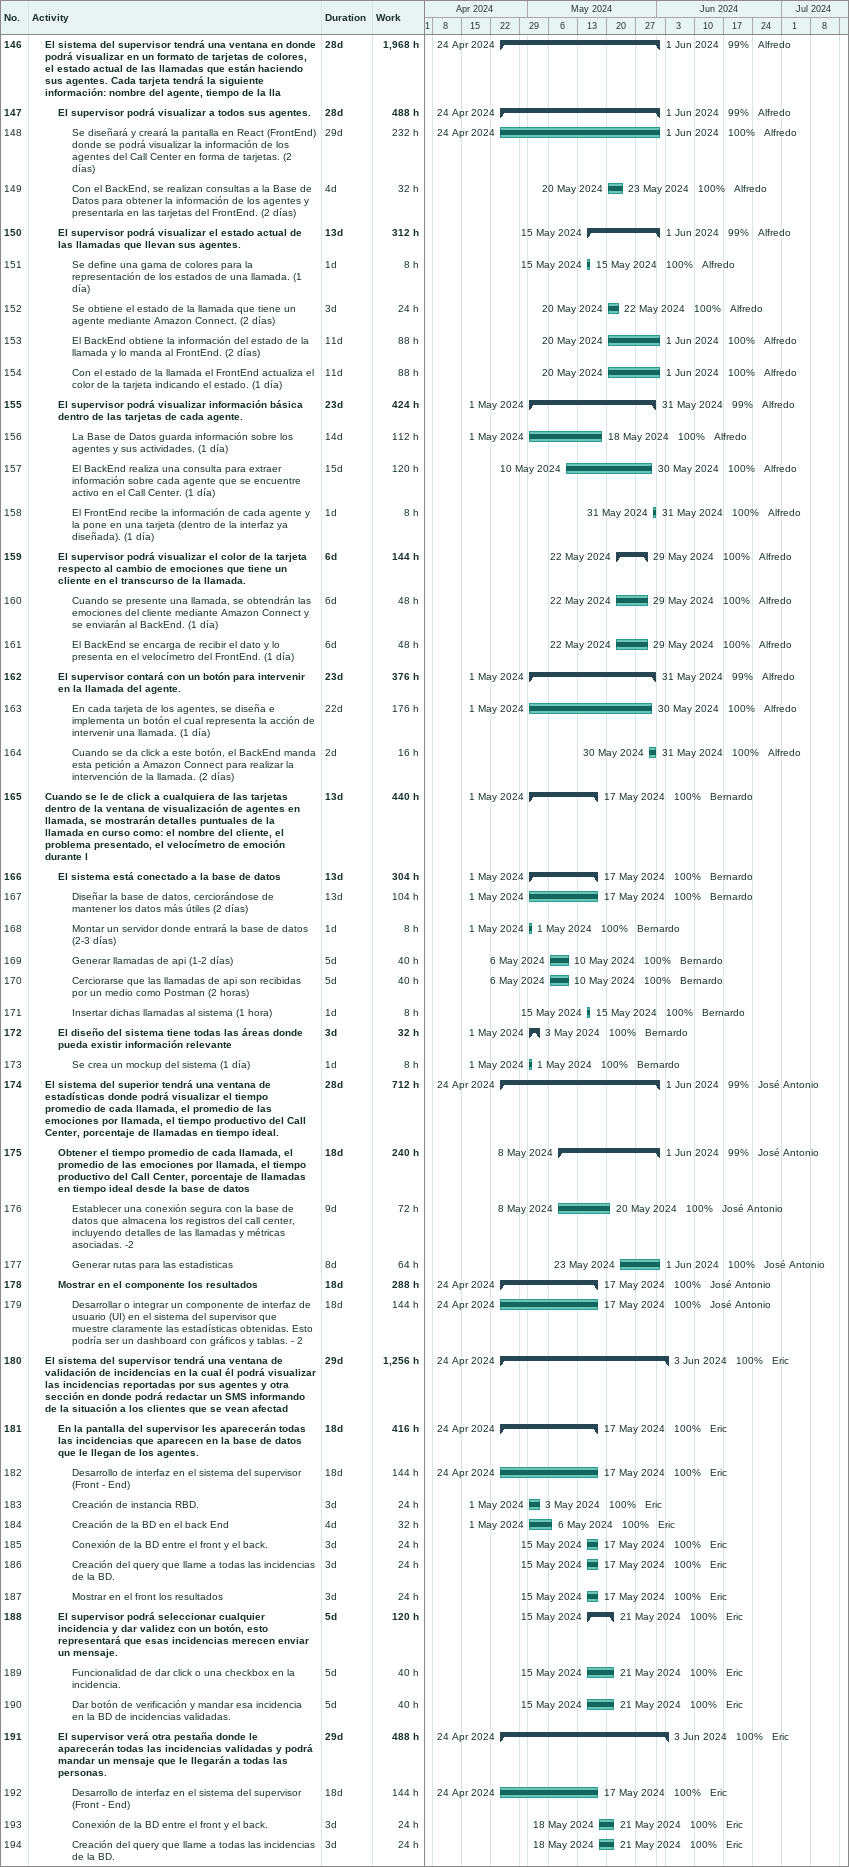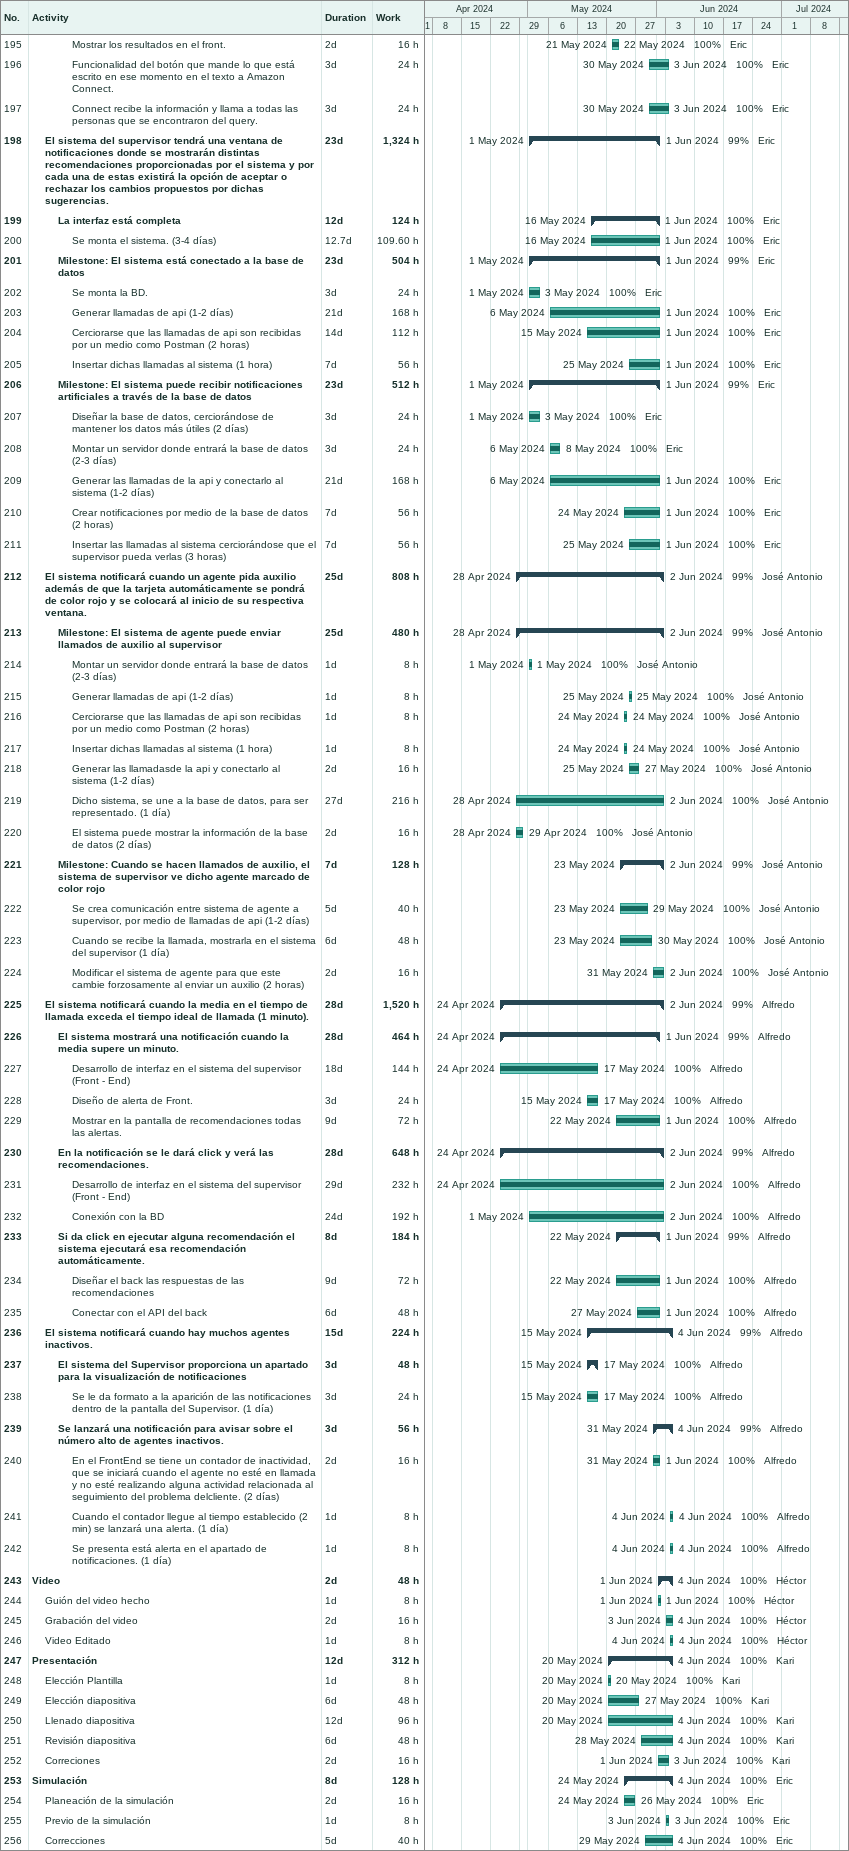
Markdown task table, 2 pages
| ID | Level | Task | Duration | Start | Finish | Resources | % complete | Work (h) |
|---|---|---|---|---|---|---|---|---|
| 146 | 2 | **El sistema del supervisor tendrá una ventana en donde podrá visualizar en un formato de tarjetas de colores, el estado actual de las llamadas que están haciendo sus agentes. Cada tarjeta tendrá la siguiente información: nombre del agente, tiempo de la lla** | 28d | 2024-04-24 | 2024-06-01 | Alfredo | 99 | 1968 |
| 147 | 3 | **El supervisor podrá visualizar a todos sus agentes.** | 28d | 2024-04-24 | 2024-06-01 | Alfredo | 99 | 488 |
| 148 | 4 | Se diseñará y creará la pantalla en React (FrontEnd) donde se podrá visualizar la información de los agentes del Call Center en forma de tarjetas. (2 días) | 29d | 2024-04-24 | 2024-06-01 | Alfredo | 100 | 232 |
| 149 | 4 | Con el BackEnd, se realizan consultas a la Base de Datos para obtener la información de los agentes y presentarla en las tarjetas del FrontEnd. (2 días) | 4d | 2024-05-20 | 2024-05-23 | Alfredo | 100 | 32 |
| 150 | 3 | **El supervisor podrá visualizar el estado actual de las llamadas que llevan sus agentes.** | 13d | 2024-05-15 | 2024-06-01 | Alfredo | 99 | 312 |
| 151 | 4 | Se define una gama de colores para la representación de los estados de una llamada. (1 día) | 1d | 2024-05-15 | 2024-05-15 | Alfredo | 100 | 8 |
| 152 | 4 | Se obtiene el estado de la llamada que tiene un agente mediante Amazon Connect. (2 días) | 3d | 2024-05-20 | 2024-05-22 | Alfredo | 100 | 24 |
| 153 | 4 | El BackEnd obtiene la información del estado de la llamada y lo manda al FrontEnd. (2 días) | 11d | 2024-05-20 | 2024-06-01 | Alfredo | 100 | 88 |
| 154 | 4 | Con el estado de la llamada el FrontEnd actualiza el color de la tarjeta indicando el estado. (1 día) | 11d | 2024-05-20 | 2024-06-01 | Alfredo | 100 | 88 |
| 155 | 3 | **El supervisor podrá visualizar información básica dentro de las tarjetas de cada agente.** | 23d | 2024-05-01 | 2024-05-31 | Alfredo | 99 | 424 |
| 156 | 4 | La Base de Datos guarda información sobre los agentes y sus actividades. (1 día) | 14d | 2024-05-01 | 2024-05-18 | Alfredo | 100 | 112 |
| 157 | 4 | El BackEnd realiza una consulta para extraer información sobre cada agente que se encuentre activo en el Call Center. (1 día) | 15d | 2024-05-10 | 2024-05-30 | Alfredo | 100 | 120 |
| 158 | 4 | El FrontEnd recibe la información de cada agente y la pone en una tarjeta (dentro de la interfaz ya diseñada). (1 día) | 1d | 2024-05-31 | 2024-05-31 | Alfredo | 100 | 8 |
| 159 | 3 | **El supervisor podrá visualizar el color de la tarjeta respecto al cambio de emociones que tiene un cliente en el transcurso de la llamada.** | 6d | 2024-05-22 | 2024-05-29 | Alfredo | 100 | 144 |
| 160 | 4 | Cuando se presente una llamada, se obtendrán las emociones del cliente mediante Amazon Connect y se enviarán al BackEnd. (1 día) | 6d | 2024-05-22 | 2024-05-29 | Alfredo | 100 | 48 |
| 161 | 4 | El BackEnd se encarga de recibir el dato y lo presenta en el velocímetro del FrontEnd. (1 día) | 6d | 2024-05-22 | 2024-05-29 | Alfredo | 100 | 48 |
| 162 | 3 | **El supervisor contará con un botón para intervenir en la llamada del agente.** | 23d | 2024-05-01 | 2024-05-31 | Alfredo | 99 | 376 |
| 163 | 4 | En cada tarjeta de los agentes, se diseña e implementa un botón el cual representa la acción de intervenir una llamada. (1 día) | 22d | 2024-05-01 | 2024-05-30 | Alfredo | 100 | 176 |
| 164 | 4 | Cuando se da click a este botón, el BackEnd manda esta petición a Amazon Connect para realizar la intervención de la llamada. (2 días) | 2d | 2024-05-30 | 2024-05-31 | Alfredo | 100 | 16 |
| 165 | 2 | **Cuando se le de click a cualquiera de las tarjetas dentro de la ventana de visualización de agentes en llamada, se mostrarán detalles puntuales de la llamada en curso como: el nombre del cliente, el problema presentado, el velocímetro de emoción durante l** | 13d | 2024-05-01 | 2024-05-17 | Bernardo | 100 | 440 |
| 166 | 3 | **El sistema está conectado a la base de datos** | 13d | 2024-05-01 | 2024-05-17 | Bernardo | 100 | 304 |
| 167 | 4 | Diseñar la base de datos, cerciorándose de mantener los datos más útiles (2 días) | 13d | 2024-05-01 | 2024-05-17 | Bernardo | 100 | 104 |
| 168 | 4 | Montar un servidor donde entrará la base de datos (2-3 días) | 1d | 2024-05-01 | 2024-05-01 | Bernardo | 100 | 8 |
| 169 | 4 | Generar llamadas de api (1-2 días) | 5d | 2024-05-06 | 2024-05-10 | Bernardo | 100 | 40 |
| 170 | 4 | Cerciorarse que las llamadas de api son recibidas por un medio como Postman (2 horas) | 5d | 2024-05-06 | 2024-05-10 | Bernardo | 100 | 40 |
| 171 | 4 | Insertar dichas llamadas al sistema (1 hora) | 1d | 2024-05-15 | 2024-05-15 | Bernardo | 100 | 8 |
| 172 | 3 | **El diseño del sistema tiene todas las áreas donde pueda existir información relevante** | 3d | 2024-05-01 | 2024-05-03 | Bernardo | 100 | 32 |
| 173 | 4 | Se crea un mockup del sistema (1 día) | 1d | 2024-05-01 | 2024-05-01 | Bernardo | 100 | 8 |
| 174 | 2 | **El sistema del superior tendrá una ventana de estadísticas donde podrá visualizar el tiempo promedio de cada llamada, el promedio de las emociones por llamada, el tiempo productivo del Call Center, porcentaje de llamadas en tiempo ideal.** | 28d | 2024-04-24 | 2024-06-01 | José Antonio | 99 | 712 |
| 175 | 3 | **Obtener el tiempo promedio de cada llamada, el promedio de las emociones por llamada, el tiempo productivo del Call Center, porcentaje de llamadas en tiempo ideal desde la base de datos** | 18d | 2024-05-08 | 2024-06-01 | José Antonio | 99 | 240 |
| 176 | 4 | Establecer una conexión segura con la base de datos que almacena los registros del call center, incluyendo detalles de las llamadas y métricas asociadas. -2 | 9d | 2024-05-08 | 2024-05-20 | José Antonio | 100 | 72 |
| 177 | 4 | Generar rutas para las estadisticas | 8d | 2024-05-23 | 2024-06-01 | José Antonio | 100 | 64 |
| 178 | 3 | **Mostrar en el componente los resultados** | 18d | 2024-04-24 | 2024-05-17 | José Antonio | 100 | 288 |
| 179 | 4 | Desarrollar o integrar un componente de interfaz de usuario (UI) en el sistema del supervisor que muestre claramente las estadísticas obtenidas. Esto podría ser un dashboard con gráficos y tablas. - 2 | 18d | 2024-04-24 | 2024-05-17 | José Antonio | 100 | 144 |
| 180 | 2 | **El sistema del supervisor tendrá una ventana de validación de incidencias en la cual él podrá visualizar las incidencias reportadas por sus agentes y otra sección en donde podrá redactar un SMS informando de la situación a los clientes que se vean afectad** | 29d | 2024-04-24 | 2024-06-03 | Eric | 100 | 1256 |
| 181 | 3 | **En la pantalla del supervisor les aparecerán todas las incidencias que aparecen en la base de datos que le llegan de los agentes.** | 18d | 2024-04-24 | 2024-05-17 | Eric | 100 | 416 |
| 182 | 4 | Desarrollo de interfaz en el sistema del supervisor (Front - End) | 18d | 2024-04-24 | 2024-05-17 | Eric | 100 | 144 |
| 183 | 4 | Creación de instancia RBD. | 3d | 2024-05-01 | 2024-05-03 | Eric | 100 | 24 |
| 184 | 4 | Creación de la BD en el back End | 4d | 2024-05-01 | 2024-05-06 | Eric | 100 | 32 |
| 185 | 4 | Conexión de la BD entre el front y el back. | 3d | 2024-05-15 | 2024-05-17 | Eric | 100 | 24 |
| 186 | 4 | Creación del query que llame a todas las incidencias de la BD. | 3d | 2024-05-15 | 2024-05-17 | Eric | 100 | 24 |
| 187 | 4 | Mostrar en el front los resultados | 3d | 2024-05-15 | 2024-05-17 | Eric | 100 | 24 |
| 188 | 3 | **El supervisor podrá seleccionar cualquier incidencia y dar validez con un botón, esto representará que esas incidencias merecen enviar un mensaje.** | 5d | 2024-05-15 | 2024-05-21 | Eric | 100 | 120 |
| 189 | 4 | Funcionalidad de dar click o una checkbox en la incidencia. | 5d | 2024-05-15 | 2024-05-21 | Eric | 100 | 40 |
| 190 | 4 | Dar botón de verificación y mandar esa incidencia en la BD de incidencias validadas. | 5d | 2024-05-15 | 2024-05-21 | Eric | 100 | 40 |
| 191 | 3 | **El supervisor verá otra pestaña donde le aparecerán todas las incidencias validadas y podrá mandar un mensaje que le llegarán a todas las personas.** | 29d | 2024-04-24 | 2024-06-03 | Eric | 100 | 488 |
| 192 | 4 | Desarrollo de interfaz en el sistema del supervisor (Front - End) | 18d | 2024-04-24 | 2024-05-17 | Eric | 100 | 144 |
| 193 | 4 | Conexión de la BD entre el front y el back. | 3d | 2024-05-18 | 2024-05-21 | Eric | 100 | 24 |
| 194 | 4 | Creación del query que llame a todas las incidencias de la BD. | 3d | 2024-05-18 | 2024-05-21 | Eric | 100 | 24 |
| 195 | 4 | Mostrar los resultados en el front. | 2d | 2024-05-21 | 2024-05-22 | Eric | 100 | 16 |
| 196 | 4 | Funcionalidad del botón que mande lo que está escrito en ese momento en el texto a Amazon Connect. | 3d | 2024-05-30 | 2024-06-03 | Eric | 100 | 24 |
| 197 | 4 | Connect recibe la información y llama a todas las personas que se encontraron del query. | 3d | 2024-05-30 | 2024-06-03 | Eric | 100 | 24 |
| 198 | 2 | **El sistema del supervisor tendrá una ventana de notificaciones donde se mostrarán distintas recomendaciones proporcionadas por el sistema y por cada una de estas existirá la opción de aceptar o rechazar los cambios propuestos por dichas sugerencias.** | 23d | 2024-05-01 | 2024-06-01 | Eric | 99 | 1324 |
| 199 | 3 | **La interfaz está completa** | 12d | 2024-05-16 | 2024-06-01 | Eric | 100 | 124 |
| 200 | 4 | Se monta el sistema. (3-4 días) | 12.7d | 2024-05-16 | 2024-06-01 | Eric | 100 | 109.60 |
| 201 | 3 | **Milestone: El sistema está conectado a la base de datos** | 23d | 2024-05-01 | 2024-06-01 | Eric | 99 | 504 |
| 202 | 4 | Se monta la BD. | 3d | 2024-05-01 | 2024-05-03 | Eric | 100 | 24 |
| 203 | 4 | Generar llamadas de api (1-2 días) | 21d | 2024-05-06 | 2024-06-01 | Eric | 100 | 168 |
| 204 | 4 | Cerciorarse que las llamadas de api son recibidas por un medio como Postman (2 horas) | 14d | 2024-05-15 | 2024-06-01 | Eric | 100 | 112 |
| 205 | 4 | Insertar dichas llamadas al sistema (1 hora) | 7d | 2024-05-25 | 2024-06-01 | Eric | 100 | 56 |
| 206 | 3 | **Milestone: El sistema puede recibir notificaciones artificiales a través de la base de datos** | 23d | 2024-05-01 | 2024-06-01 | Eric | 99 | 512 |
| 207 | 4 | Diseñar la base de datos, cerciorándose de mantener los datos más útiles (2 días) | 3d | 2024-05-01 | 2024-05-03 | Eric | 100 | 24 |
| 208 | 4 | Montar un servidor donde entrará la base de datos (2-3 días) | 3d | 2024-05-06 | 2024-05-08 | Eric | 100 | 24 |
| 209 | 4 | Generar las llamadas de la api y conectarlo al sistema (1-2 días) | 21d | 2024-05-06 | 2024-06-01 | Eric | 100 | 168 |
| 210 | 4 | Crear notificaciones por medio de la base de datos (2 horas) | 7d | 2024-05-24 | 2024-06-01 | Eric | 100 | 56 |
| 211 | 4 | Insertar las llamadas al sistema cerciorándose que el supervisor pueda verlas (3 horas) | 7d | 2024-05-25 | 2024-06-01 | Eric | 100 | 56 |
| 212 | 2 | **El sistema notificará cuando un agente pida auxilio además de que la tarjeta automáticamente se pondrá de color rojo y se colocará al inicio de su respectiva ventana.** | 25d | 2024-04-28 | 2024-06-02 | José Antonio | 99 | 808 |
| 213 | 3 | **Milestone: El sistema de agente puede enviar llamados de auxilio al supervisor** | 25d | 2024-04-28 | 2024-06-02 | José Antonio | 99 | 480 |
| 214 | 4 | Montar un servidor donde entrará la base de datos (2-3 días) | 1d | 2024-05-01 | 2024-05-01 | José Antonio | 100 | 8 |
| 215 | 4 | Generar llamadas de api (1-2 días) | 1d | 2024-05-25 | 2024-05-25 | José Antonio | 100 | 8 |
| 216 | 4 | Cerciorarse que las llamadas de api son recibidas por un medio como Postman (2 horas) | 1d | 2024-05-24 | 2024-05-24 | José Antonio | 100 | 8 |
| 217 | 4 | Insertar dichas llamadas al sistema (1 hora) | 1d | 2024-05-24 | 2024-05-24 | José Antonio | 100 | 8 |
| 218 | 4 | Generar las llamadasde la api y conectarlo al sistema (1-2 días) | 2d | 2024-05-25 | 2024-05-27 | José Antonio | 100 | 16 |
| 219 | 4 | Dicho sistema, se une a la base de datos, para ser representado. (1 día) | 27d | 2024-04-28 | 2024-06-02 | José Antonio | 100 | 216 |
| 220 | 4 | El sistema puede mostrar la información de la base de datos (2 días) | 2d | 2024-04-28 | 2024-04-29 | José Antonio | 100 | 16 |
| 221 | 3 | **Milestone: Cuando se hacen llamados de auxilio, el sistema de supervisor ve dicho agente marcado de color rojo** | 7d | 2024-05-23 | 2024-06-02 | José Antonio | 99 | 128 |
| 222 | 4 | Se crea comunicación entre sistema de agente a supervisor, por medio de llamadas de api (1-2 días) | 5d | 2024-05-23 | 2024-05-29 | José Antonio | 100 | 40 |
| 223 | 4 | Cuando se recibe la llamada, mostrarla en el sistema del supervisor (1 día) | 6d | 2024-05-23 | 2024-05-30 | José Antonio | 100 | 48 |
| 224 | 4 | Modificar el sistema de agente para que este cambie forzosamente al enviar un auxilio (2 horas) | 2d | 2024-05-31 | 2024-06-02 | José Antonio | 100 | 16 |
| 225 | 2 | **El sistema notificará cuando la media en el tiempo de llamada exceda el tiempo ideal de llamada (1 minuto).** | 28d | 2024-04-24 | 2024-06-02 | Alfredo | 99 | 1520 |
| 226 | 3 | **El sistema mostrará una notificación cuando la media supere un minuto.** | 28d | 2024-04-24 | 2024-06-01 | Alfredo | 99 | 464 |
| 227 | 4 | Desarrollo de interfaz en el sistema del supervisor (Front - End) | 18d | 2024-04-24 | 2024-05-17 | Alfredo | 100 | 144 |
| 228 | 4 | Diseño de alerta de Front. | 3d | 2024-05-15 | 2024-05-17 | Alfredo | 100 | 24 |
| 229 | 4 | Mostrar en la pantalla de recomendaciones todas las alertas. | 9d | 2024-05-22 | 2024-06-01 | Alfredo | 100 | 72 |
| 230 | 3 | **En la notificación se le dará click y verá las recomendaciones.** | 28d | 2024-04-24 | 2024-06-02 | Alfredo | 99 | 648 |
| 231 | 4 | Desarrollo de interfaz en el sistema del supervisor (Front - End) | 29d | 2024-04-24 | 2024-06-02 | Alfredo | 100 | 232 |
| 232 | 4 | Conexión con la BD | 24d | 2024-05-01 | 2024-06-02 | Alfredo | 100 | 192 |
| 233 | 3 | **Si da click en ejecutar alguna recomendación el sistema ejecutará esa recomendación automáticamente.** | 8d | 2024-05-22 | 2024-06-01 | Alfredo | 99 | 184 |
| 234 | 4 | Diseñar el back las respuestas de las recomendaciones | 9d | 2024-05-22 | 2024-06-01 | Alfredo | 100 | 72 |
| 235 | 4 | Conectar con el API del back | 6d | 2024-05-27 | 2024-06-01 | Alfredo | 100 | 48 |
| 236 | 2 | **El sistema notificará cuando hay muchos agentes inactivos.** | 15d | 2024-05-15 | 2024-06-04 | Alfredo | 99 | 224 |
| 237 | 3 | **El sistema del Supervisor proporciona un apartado para la visualización de notificaciones** | 3d | 2024-05-15 | 2024-05-17 | Alfredo | 100 | 48 |
| 238 | 4 | Se le da formato a la aparición de las notificaciones dentro de la pantalla del Supervisor. (1 día) | 3d | 2024-05-15 | 2024-05-17 | Alfredo | 100 | 24 |
| 239 | 3 | **Se lanzará una notificación para avisar sobre el número alto de agentes inactivos.** | 3d | 2024-05-31 | 2024-06-04 | Alfredo | 99 | 56 |
| 240 | 4 | En el FrontEnd se tiene un contador de inactividad, que se iniciará cuando el agente no esté en llamada y no esté realizando alguna actividad relacionada al seguimiento del problema delcliente. (2 días) | 2d | 2024-05-31 | 2024-06-01 | Alfredo | 100 | 16 |
| 241 | 4 | Cuando el contador llegue al tiempo establecido (2 min) se lanzará una alerta. (1 día) | 1d | 2024-06-04 | 2024-06-04 | Alfredo | 100 | 8 |
| 242 | 4 | Se presenta está alerta en el apartado de notificaciones. (1 día) | 1d | 2024-06-04 | 2024-06-04 | Alfredo | 100 | 8 |
| 243 | 1 | **Video** | 2d | 2024-06-01 | 2024-06-04 | Héctor | 100 | 48 |
| 244 | 2 | Guión del video hecho | 1d | 2024-06-01 | 2024-06-01 | Héctor | 100 | 8 |
| 245 | 2 | Grabación del video | 2d | 2024-06-03 | 2024-06-04 | Héctor | 100 | 16 |
| 246 | 2 | Video Editado | 1d | 2024-06-04 | 2024-06-04 | Héctor | 100 | 8 |
| 247 | 1 | **Presentación** | 12d | 2024-05-20 | 2024-06-04 | Kari | 100 | 312 |
| 248 | 2 | Elección Plantilla | 1d | 2024-05-20 | 2024-05-20 | Kari | 100 | 8 |
| 249 | 2 | Elección diapositiva | 6d | 2024-05-20 | 2024-05-27 | Kari | 100 | 48 |
| 250 | 2 | Llenado diapositiva | 12d | 2024-05-20 | 2024-06-04 | Kari | 100 | 96 |
| 251 | 2 | Revisión diapositiva | 6d | 2024-05-28 | 2024-06-04 | Kari | 100 | 48 |
| 252 | 2 | Correciones | 2d | 2024-06-01 | 2024-06-03 | Kari | 100 | 16 |
| 253 | 1 | **Simulación** | 8d | 2024-05-24 | 2024-06-04 | Eric | 100 | 128 |
| 254 | 2 | Planeación de la simulación | 2d | 2024-05-24 | 2024-05-26 | Eric | 100 | 16 |
| 255 | 2 | Previo de la simulación | 1d | 2024-06-03 | 2024-06-03 | Eric | 100 | 8 |
| 256 | 2 | Correcciones | 5d | 2024-05-29 | 2024-06-04 | Eric | 100 | 40 |
